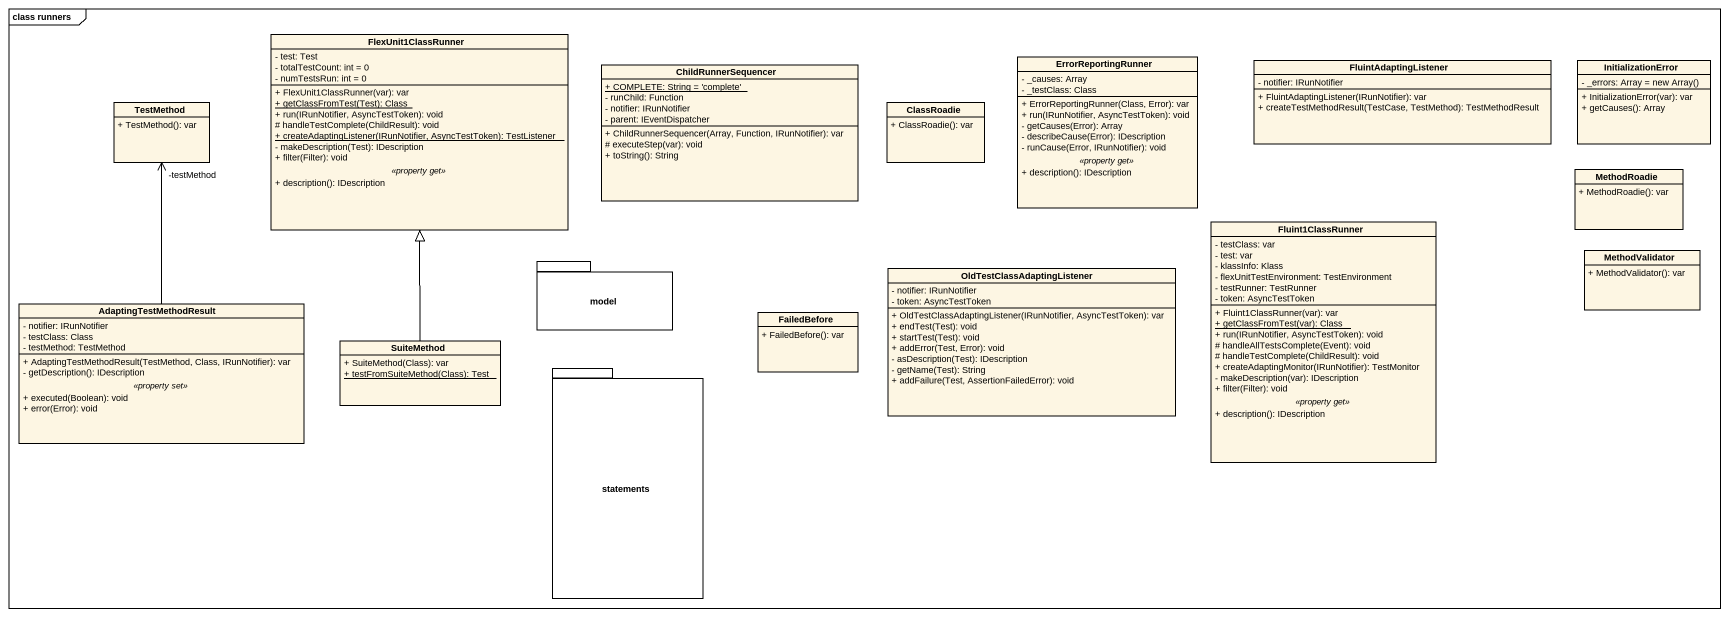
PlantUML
@startuml
mainframe class runners
hide circle
hide empty members
skinparam classAttributeIconSize 0
class FlexUnit1ClassRunner {
  - test: Test
  - totalTestCount: int = 0
  - numTestsRun: int = 0
  --
  + FlexUnit1ClassRunner(var): var
  {static} + getClassFromTest(Test): Class
  + run(IRunNotifier, AsyncTestToken): void
  # handleTestComplete(ChildResult): void
  {static} + createAdaptingListener(IRunNotifier, AsyncTestToken): TestListener
  - makeDescription(Test): IDescription
  + filter(Filter): void
  .. <<property get>> ..
  + description(): IDescription
}
class ChildRunnerSequencer {
  {static} + COMPLETE: String = 'complete'
  - runChild: Function
  - notifier: IRunNotifier
  - parent: IEventDispatcher
  + ChildRunnerSequencer(Array, Function, IRunNotifier): var
  # executeStep(var): void
  + toString(): String
}
class ErrorReportingRunner {
  - _causes: Array
  - _testClass: Class
  --
  + ErrorReportingRunner(Class, Error): var
  + run(IRunNotifier, AsyncTestToken): void
  - getCauses(Error): Array
  - describeCause(Error): IDescription
  - runCause(Error, IRunNotifier): void
  .. <<property get>> ..
  + description(): IDescription
}
class FluintAdaptingListener {
  - notifier: IRunNotifier
  + FluintAdaptingListener(IRunNotifier): var
  + createTestMethodResult(TestCase, TestMethod): TestMethodResult
}
class InitializationError {
  {field} - _errors: Array = new Array()
  + InitializationError(var): var
  + getCauses(): Array
}
class TestMethod {
  + TestMethod(): var
}
class ClassRoadie {
  + ClassRoadie(): var
}
class MethodRoadie {
  + MethodRoadie(): var
}
class Fluint1ClassRunner {
  - testClass: var
  - test: var
  - klassInfo: Klass
  - flexUnitTestEnvironment: TestEnvironment
  - testRunner: TestRunner
  - token: AsyncTestToken
  --
  + Fluint1ClassRunner(var): var
  {static} + getClassFromTest(var): Class
  + run(IRunNotifier, AsyncTestToken): void
  # handleAllTestsComplete(Event): void
  # handleTestComplete(ChildResult): void
  + createAdaptingMonitor(IRunNotifier): TestMonitor
  - makeDescription(var): IDescription
  + filter(Filter): void
  .. <<property get>> ..
  + description(): IDescription
}
package model {
}
class MethodValidator {
  + MethodValidator(): var
}
class AdaptingTestMethodResult {
  - notifier: IRunNotifier
  - testClass: Class
  - testMethod: TestMethod
  --
  + AdaptingTestMethodResult(TestMethod, Class, IRunNotifier): var
  - getDescription(): IDescription
  .. <<property set>> ..
  + executed(Boolean): void
  + error(Error): void
}
class OldTestClassAdaptingListener {
  - notifier: IRunNotifier
  - token: AsyncTestToken
  + OldTestClassAdaptingListener(IRunNotifier, AsyncTestToken): var
  + endTest(Test): void
  + startTest(Test): void
  + addError(Test, Error): void
  - asDescription(Test): IDescription
  - getName(Test): String
  + addFailure(Test, AssertionFailedError): void
}
class SuiteMethod {
  + SuiteMethod(Class): var
  {static} + testFromSuiteMethod(Class): Test
}
class FailedBefore {
  + FailedBefore(): var
}
package statements {
}
AdaptingTestMethodResult -up-> "-testMethod" TestMethod
SuiteMethod -up-|> FlexUnit1ClassRunner
@enduml
